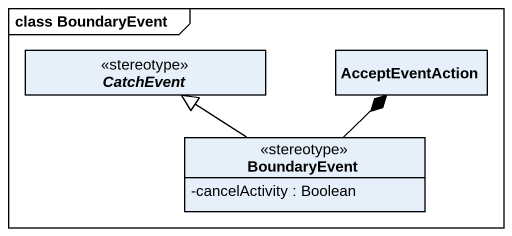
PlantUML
@startuml
mainframe class BoundaryEvent
hide circle
hide empty members
skinparam classAttributeIconSize 0
abstract class CatchEvent <<stereotype>>
class AcceptEventAction
class BoundaryEvent <<stereotype>> {
  -cancelActivity : Boolean
}
BoundaryEvent -up-|> CatchEvent
BoundaryEvent -up-* AcceptEventAction
@enduml
